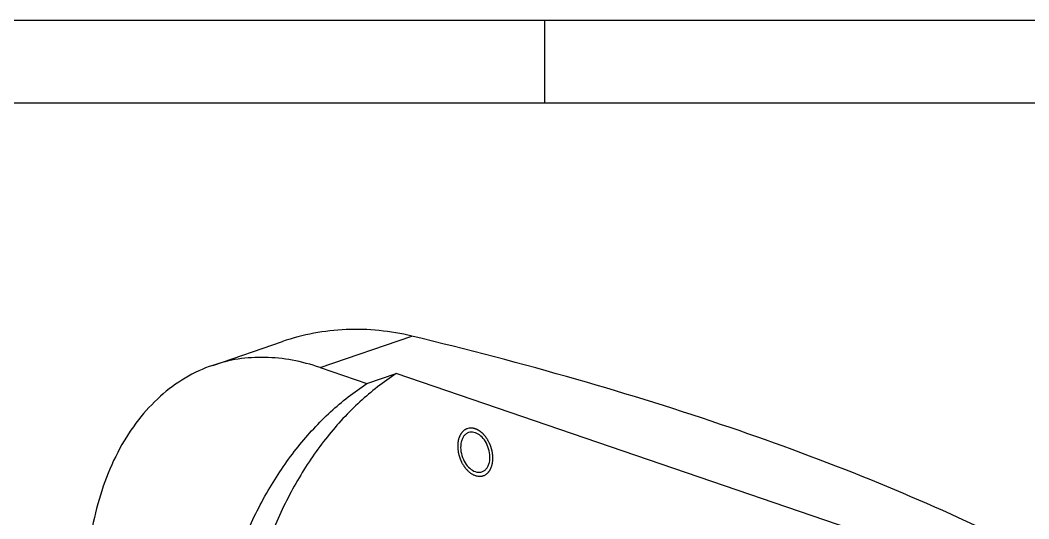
# Model space of a CAD drawing. Header units: millimetres. Extents: x 0 to 594, y 0 to 420.
# Drawn here: x 178.4 to 239.2, y 389.9 to 420 of the extents above; entities that cross this region are included whole.
import ezdxf

# ---------------------------------------------------------------- set-up
doc = ezdxf.new("R2010")
doc.units = ezdxf.units.MM
doc.header["$LTSCALE"] = 32.67
doc.layers.get('0').update_dxf_attribs({"linetype": 'CONTINUOUS'})
doc.layers.add('_AXIS', color=7, linetype='CONTINUOUS')
doc.layers.add('_ROUND', color=7, linetype='CONTINUOUS')

msp = doc.modelspace()

# ---------------------------------------------------------------- linework, layer by layer
at = {"color": 7, "linetype": 'CONTINUOUS'}
for p, q in [((0, 420), (594, 420)), ((5, 415), (589, 415))]:
    msp.add_line(p, q, dxfattribs=at)
at = {"color": 5, "linetype": 'CONTINUOUS'}
msp.add_line((210, 420), (210, 415), dxfattribs=at)
at = {"layer": '_AXIS', "color": 9, "linetype": 'CONTINUOUS'}
msp.add_line((196.4477, 399.022), (201.994, 400.919), dxfattribs=at)
at = {"layer": '_AXIS', "color": 7, "linetype": 'CONTINUOUS'}
for p in [(199.2761, 398.0546), (230.7424, 388.5018)]:
    msp.add_line(p, (201.0439, 398.6593), dxfattribs=at)
at = {"layer": '_AXIS', "color": 2, "linetype": 'CONTINUOUS'}
for p, q in [((204.9425, 395.0056), (204.9336, 394.9911)), ((205.84, 395.3099), (205.8169, 395.3182)), ((206.6857, 392.803), (206.6913, 392.8117)), ((206.6913, 392.8117), (206.7002, 392.8262)), ((206.7002, 392.8262), (206.7088, 392.8408)), ((205.8015, 392.5045), (205.8092, 392.5018)), ((205.8092, 392.5018), (205.8169, 392.4991))]:
    msp.add_line(p, q, dxfattribs=at)
at = {"layer": '_AXIS', "color": 7, "linetype": 'CONTINUOUS'}
for points, knots in [([(201.994, 400.919), (200.7003, 401.2304), (198.0428, 401.5049), (195.4141, 401.0121), (194.1821, 400.5907)], [0, 0, 0, 0, 0.5054332, 1, 1, 1, 1]), ([(237.3494, 388.8267), (234.8355, 390.0482), (229.5099, 392.3958), (221.0215, 395.5405), (211.7751, 398.4262), (205.3282, 400.1163), (201.994, 400.919)], [0, 0, 0, 0, 0.223999, 0.4660506, 0.7251438, 1, 1, 1, 1]), ([(201.0439, 398.6593), (200.2691, 398.152), (198.7773, 396.9816), (196.8089, 394.8526), (195.1014, 392.3555), (193.157, 388.4942), (191.5379, 382.909), (190.9267, 375.5816), (191.6146, 367.8338), (193.5642, 360.0625), (196.6718, 352.6675), (199.4787, 348.1318), (201.0439, 346.0365)], [0, 0, 0, 0, 0.048118, 0.0979862, 0.1500934, 0.2047609, 0.3220402, 0.4494997, 0.5847722, 0.72434, 0.8641191, 1, 1, 1, 1]), ([(199.2761, 345.4319), (197.711, 347.5272), (194.9041, 352.0629), (191.7965, 359.4578), (189.8468, 367.2292), (189.1589, 374.977), (189.7701, 382.3044), (191.3893, 387.8896), (193.3336, 391.7509), (195.0412, 394.248), (197.0095, 396.377), (198.5013, 397.5474), (199.2761, 398.0546)], [0, 0, 0, 0, 0.1358803, 0.2756598, 0.4152278, 0.5505003, 0.6779599, 0.7952393, 0.8499066, 0.9020142, 0.9518815, 1, 1, 1, 1]), ([(205.4121, 395.0913), (205.3589, 395.073), (205.255, 395.0183), (205.1263, 394.8909), (205.0273, 394.7243), (204.9362, 394.4505), (204.918, 394.0543), (204.9926, 393.7388), (205.0514, 393.5831)], [0, 0, 0, 0, 0.0990222, 0.2028309, 0.3148909, 0.4368089, 0.7072922, 1, 1, 1, 1]), ([(206.5824, 394.2341), (206.5274, 394.3793), (206.3874, 394.6459), (206.097, 394.9567), (205.8024, 395.1066), (205.5702, 395.1285), (205.4622, 395.1084), (205.4121, 395.0913)], [0, 0, 0, 0, 0.2939785, 0.563021, 0.7952286, 0.8997683, 1, 1, 1, 1]), ([(206.2216, 392.726), (206.2749, 392.7442), (206.3787, 392.799), (206.5075, 392.9264), (206.6065, 393.093), (206.6976, 393.3667), (206.7158, 393.763), (206.6412, 394.0785), (206.5824, 394.2341)], [0, 0, 0, 0, 0.0990222, 0.2028309, 0.3148909, 0.4368089, 0.7072922, 1, 1, 1, 1]), ([(205.0514, 393.5831), (205.1063, 393.438), (205.2464, 393.1713), (205.5368, 392.8606), (205.8314, 392.7106), (206.0636, 392.6887), (206.1716, 392.7088), (206.2216, 392.726)], [0, 0, 0, 0, 0.2939785, 0.563021, 0.7952286, 0.8997683, 1, 1, 1, 1])]:
    msp.add_open_spline(points, degree=3, knots=knots, dxfattribs=at)
at = {"layer": '_AXIS', "color": 2, "linetype": 'CONTINUOUS'}
for points in [[(204.9754, 395.0545), (204.9709, 395.0482), (204.9598, 395.0324), (204.9491, 395.0159), (204.9425, 395.0056)], [(205.247, 395.2923), (205.2316, 395.2841), (205.2018, 395.268), (205.1525, 395.2357), (205.1104, 395.2022), (205.0809, 395.175), (205.0669, 395.1619)], [(205.2866, 395.3107), (205.2738, 395.3052), (205.2627, 395.3001), (205.247, 395.2923)], [(205.3686, 395.3394), (205.3419, 395.3317), (205.3188, 395.3239), (205.2866, 395.3107)], [(205.6784, 395.3535), (205.6272, 395.3603), (205.5212, 395.3709), (205.4213, 395.3518), (205.3686, 395.3394)], [(205.7341, 395.3422), (205.7267, 395.3439), (205.7083, 395.3481), (205.6899, 395.3515), (205.6784, 395.3535)], [(205.8169, 395.3182), (205.8021, 395.3232), (205.7891, 395.3273), (205.7706, 395.3327)], [(205.9623, 395.2551), (205.9549, 395.259), (205.9329, 395.2703), (205.9108, 395.2805), (205.8997, 395.2856)], [(206.0011, 395.2338), (205.9974, 395.2359), (205.981, 395.2452), (205.9718, 395.2501), (205.9623, 395.2551)], [(206.0914, 395.1763), (206.0771, 395.1861), (206.0484, 395.2056), (206.0193, 395.2231), (206.0011, 395.2338)], [(206.3066, 394.9914), (206.2935, 395.0049), (206.267, 395.0316), (206.2398, 395.0566), (206.2228, 395.0721)], [(204.7653, 394.4523), (204.7635, 394.4334), (204.76, 394.3955), (204.7582, 394.3568), (204.7572, 394.3325)], [(204.8125, 394.7052), (204.8055, 394.6796), (204.7997, 394.6569), (204.7924, 394.6239)], [(204.837, 394.7832), (204.8286, 394.7587), (204.8216, 394.737), (204.8125, 394.7052)], [(204.8761, 394.8813), (204.8693, 394.8661), (204.856, 394.8354), (204.8442, 394.8034), (204.837, 394.7832)], [(204.8983, 394.9276), (204.891, 394.913), (204.8847, 394.9001), (204.8761, 394.8813)], [(204.9336, 394.9911), (204.9214, 394.9706), (204.9098, 394.9497), (204.8983, 394.9276)], [(206.4987, 394.7552), (206.4873, 394.7717), (206.4643, 394.8044), (206.4403, 394.8358), (206.4253, 394.8552)], [(206.5503, 394.676), (206.5342, 394.7018), (206.5198, 394.7241), (206.4987, 394.7552)], [(206.5831, 394.6213), (206.5728, 394.639), (206.5637, 394.6543), (206.5503, 394.676)], [(206.6584, 394.4789), (206.647, 394.5022), (206.6252, 394.5464), (206.5964, 394.5979), (206.5831, 394.6213)], [(204.7603, 394.1472), (204.7616, 394.1271), (204.763, 394.1095), (204.7653, 394.0843)], [(206.7782, 394.1756), (206.7718, 394.1955), (206.7589, 394.2354), (206.7446, 394.2747), (206.7354, 394.2992)], [(206.8285, 393.9865), (206.824, 394.0068), (206.8198, 394.0245), (206.8136, 394.0498)], [(206.8524, 393.8596), (206.8491, 393.8799), (206.8423, 393.9205), (206.8339, 393.9611), (206.8285, 393.9865)], [(206.8614, 393.7961), (206.8588, 393.8164), (206.8563, 393.8342), (206.8524, 393.8596)], [(204.8202, 393.7674), (204.8254, 393.7472), (204.8359, 393.7068), (204.8479, 393.6667), (204.8556, 393.6417)], [(204.8556, 393.6417), (204.862, 393.6218), (204.8748, 393.5819), (204.8892, 393.5426), (204.8983, 393.518)], [(204.9754, 393.3384), (204.9868, 393.3151), (205.0086, 393.2709), (205.0374, 393.2194), (205.0507, 393.196)], [(205.0507, 393.196), (205.061, 393.1783), (205.0818, 393.1432), (205.1037, 393.1092), (205.1175, 393.0881)], [(206.8614, 393.3066), (206.8639, 393.3252), (206.8686, 393.3624), (206.8717, 393.4005), (206.8735, 393.4244)], [(205.247, 392.9148), (205.2627, 392.8964), (205.2926, 392.8615), (205.3304, 392.8225), (205.3478, 392.8049)], [(205.3478, 392.8049), (205.3644, 392.7885), (205.3962, 392.7575), (205.4359, 392.7235), (205.4541, 392.7082)], [(205.4541, 392.7082), (205.4716, 392.694), (205.5048, 392.6672), (205.5459, 392.6385), (205.5648, 392.6257)], [(205.5648, 392.6257), (205.5792, 392.6162), (205.6153, 392.5929), (205.6519, 392.5727), (205.6715, 392.5621)], [(206.5335, 392.6243), (206.5498, 392.6388), (206.5637, 392.652), (206.5831, 392.6719)], [(206.7354, 392.8897), (206.7501, 392.9189), (206.7622, 392.9452), (206.7782, 392.9842)], [(206.7995, 393.0418), (206.805, 393.0582), (206.8144, 393.0878), (206.8213, 393.112)], [(205.7244, 392.5361), (205.7466, 392.5261), (205.7731, 392.515), (205.8015, 392.5045)], [(205.8169, 392.4991), (205.8317, 392.4941), (205.8447, 392.49), (205.8632, 392.4846)], [(205.8632, 392.4846), (205.8927, 392.4765), (205.9263, 392.4688), (205.9623, 392.4627)], [(205.9623, 392.4627), (206.0208, 392.4545), (206.0783, 392.452), (206.1358, 392.4553)], [(206.1358, 392.4553), (206.164, 392.4577), (206.1885, 392.4609), (206.2228, 392.4676)], [(206.3472, 392.5066), (206.3728, 392.5177), (206.3947, 392.5285), (206.4253, 392.5459)]]:
    msp.add_open_spline(points, degree=3, dxfattribs=at)
for points, knots in [([(205.0669, 395.1619), (205.0513, 395.1461), (205.0301, 395.1242), (204.9966, 395.0831), (204.9828, 395.0645), (204.9754, 395.0545)], [0, 0, 0, 0, 0.5, 0.75, 1, 1, 1, 1]), ([(205.7706, 395.3327), (205.7688, 395.3332), (205.7653, 395.3342), (205.7579, 395.3362), (205.756, 395.3367), (205.7439, 395.3398), (205.7376, 395.3413), (205.7341, 395.3422)], [0, 0, 0, 0, 0.25, 0.375, 0.5, 0.75, 1, 1, 1, 1]), ([(205.8997, 395.2856), (205.896, 395.2872), (205.8883, 395.2906), (205.8708, 395.2979), (205.8652, 395.3002), (205.8546, 395.3044), (205.8458, 395.3077), (205.84, 395.3099)], [0, 0, 0, 0, 0.25, 0.5, 0.625, 0.75, 1, 1, 1, 1]), ([(206.2228, 395.0721), (206.2125, 395.0811), (206.1912, 395.0996), (206.1676, 395.1192), (206.1414, 395.1396), (206.1199, 395.1559), (206.103, 395.168), (206.0914, 395.1763)], [0, 0, 0, 0, 0.25, 0.5, 0.625, 0.75, 1, 1, 1, 1]), ([(204.7924, 394.6239), (204.7896, 394.6105), (204.784, 394.5829), (204.7785, 394.5523), (204.7734, 394.5179), (204.7695, 394.4898), (204.767, 394.4675), (204.7653, 394.4523)], [0, 0, 0, 0, 0.25, 0.5, 0.625, 0.75, 1, 1, 1, 1]), ([(206.4253, 394.8552), (206.4161, 394.8667), (206.3971, 394.8902), (206.376, 394.9155), (206.3523, 394.9423), (206.3328, 394.9639), (206.3173, 394.9802), (206.3066, 394.9914)], [0, 0, 0, 0, 0.25, 0.5, 0.625, 0.75, 1, 1, 1, 1]), ([(206.7354, 394.2992), (206.7298, 394.3139), (206.718, 394.3441), (206.7046, 394.3768), (206.689, 394.4124), (206.6761, 394.4413), (206.6656, 394.4636), (206.6584, 394.4789)], [0, 0, 0, 0, 0.25, 0.5, 0.625, 0.75, 1, 1, 1, 1]), ([(204.7572, 394.3325), (204.7569, 394.3179), (204.7562, 394.2877), (204.7561, 394.2544), (204.757, 394.2174), (204.758, 394.1872), (204.7593, 394.1634), (204.7603, 394.1472)], [0, 0, 0, 0, 0.25, 0.5, 0.625, 0.75, 1, 1, 1, 1]), ([(204.7653, 394.0843), (204.768, 394.0591), (204.7722, 394.0213), (204.7795, 393.9701), (204.7864, 393.9258), (204.7932, 393.8902), (204.8043, 393.8344), (204.8139, 393.794), (204.8202, 393.7674)], [0, 0, 0, 0, 0.25, 0.375, 0.5, 0.625, 0.75, 1, 1, 1, 1]), ([(206.7995, 394.1034), (206.7981, 394.1084), (206.796, 394.1157), (206.793, 394.1264), (206.7879, 394.1439), (206.7857, 394.151), (206.7808, 394.1671), (206.7782, 394.1756)], [0, 0, 0, 0, 0.25, 0.375, 0.5, 0.75, 1, 1, 1, 1]), ([(206.8136, 394.0498), (206.8129, 394.0524), (206.8114, 394.0586), (206.8053, 394.082), (206.8031, 394.0902), (206.7995, 394.1034)], [0, 0, 0, 0, 0.25, 0.5, 1, 1, 1, 1]), ([(206.8765, 393.6077), (206.8759, 393.6226), (206.8746, 393.6535), (206.8725, 393.6875), (206.8692, 393.725), (206.8662, 393.7556), (206.8634, 393.7797), (206.8614, 393.7961)], [0, 0, 0, 0, 0.25, 0.5, 0.625, 0.75, 1, 1, 1, 1]), ([(204.8983, 393.518), (204.904, 393.5034), (204.9158, 393.4732), (204.9291, 393.4405), (204.9447, 393.4048), (204.9576, 393.376), (204.9682, 393.3536), (204.9754, 393.3384)], [0, 0, 0, 0, 0.25, 0.5, 0.625, 0.75, 1, 1, 1, 1]), ([(206.8213, 393.112), (206.8253, 393.127), (206.8334, 393.158), (206.8416, 393.1931), (206.849, 393.231), (206.8548, 393.2628), (206.8588, 393.2888), (206.8614, 393.3066)], [0, 0, 0, 0, 0.25, 0.5, 0.625, 0.75, 1, 1, 1, 1]), ([(206.8735, 393.4244), (206.8744, 393.4388), (206.876, 393.4687), (206.8772, 393.5015), (206.8775, 393.5381), (206.8775, 393.568), (206.8769, 393.5916), (206.8765, 393.6077)], [0, 0, 0, 0, 0.25, 0.5, 0.625, 0.75, 1, 1, 1, 1]), ([(205.1175, 393.0881), (205.1274, 393.0735), (205.1477, 393.0437), (205.1709, 393.0111), (205.1962, 392.9779), (205.2175, 392.9506), (205.235, 392.9293), (205.247, 392.9148)], [0, 0, 0, 0, 0.25, 0.5, 0.625, 0.75, 1, 1, 1, 1]), ([(206.4253, 392.5459), (206.4433, 392.5569), (206.4681, 392.5723), (206.5079, 392.6027), (206.5245, 392.6167), (206.5335, 392.6243)], [0, 0, 0, 0, 0.5, 0.75, 1, 1, 1, 1]), ([(206.5831, 392.6719), (206.5919, 392.6814), (206.61, 392.7013), (206.6295, 392.7243), (206.6491, 392.7502), (206.6651, 392.772), (206.6773, 392.7904), (206.6857, 392.803)], [0, 0, 0, 0, 0.25, 0.5, 0.625, 0.75, 1, 1, 1, 1]), ([(206.7088, 392.8408), (206.7108, 392.8442), (206.7151, 392.8519), (206.7186, 392.858), (206.7253, 392.8703), (206.7292, 392.8776), (206.7328, 392.8846), (206.7354, 392.8897)], [0, 0, 0, 0, 0.25, 0.5, 0.625, 0.75, 1, 1, 1, 1]), ([(206.7782, 392.9842), (206.7797, 392.9881), (206.782, 392.9938), (206.7852, 393.0023), (206.7904, 393.0162), (206.7925, 393.0218), (206.7971, 393.0349), (206.7995, 393.0418)], [0, 0, 0, 0, 0.25, 0.375, 0.5, 0.75, 1, 1, 1, 1]), ([(205.6715, 392.5621), (205.6752, 392.5602), (205.6805, 392.5574), (205.6883, 392.5535), (205.7011, 392.5471), (205.7063, 392.5446), (205.7182, 392.539), (205.7244, 392.5361)], [0, 0, 0, 0, 0.25, 0.375, 0.5, 0.75, 1, 1, 1, 1]), ([(206.2228, 392.4676), (206.2432, 392.4722), (206.2713, 392.4787), (206.3174, 392.4945), (206.3367, 392.5023), (206.3472, 392.5066)], [0, 0, 0, 0, 0.5, 0.75, 1, 1, 1, 1])]:
    msp.add_open_spline(points, degree=3, knots=knots, dxfattribs=at)
at = {"layer": '_ROUND', "color": 7, "linetype": 'CONTINUOUS'}
for p, q in [((189.9754, 399.1519), (194.1821, 400.5907)), ((196.4477, 399.022), (199.2761, 398.0546))]:
    msp.add_line(p, q, dxfattribs=at)
for points, knots in [([(196.4477, 399.022), (195.9009, 399.209), (194.8025, 399.5019), (193.1363, 399.678), (191.5139, 399.5764), (190.4739, 399.3225), (189.975, 399.1518)], [0, 0, 0, 0, 0.2631956, 0.5155001, 0.7598351, 1, 1, 1, 1]), ([(189.975, 399.1518), (189.3998, 398.955), (188.2746, 398.4341), (186.7558, 397.3108), (185.4254, 395.8671), (183.8935, 393.4919), (182.6103, 389.8485), (182.3056, 386.7086), (182.3056, 385.0651)], [0, 0, 0, 0, 0.1068715, 0.2161964, 0.330095, 0.45013, 0.7110393, 1, 1, 1, 1])]:
    msp.add_open_spline(points, degree=3, knots=knots, dxfattribs=at)

doc.saveas('drawing.dxf')
